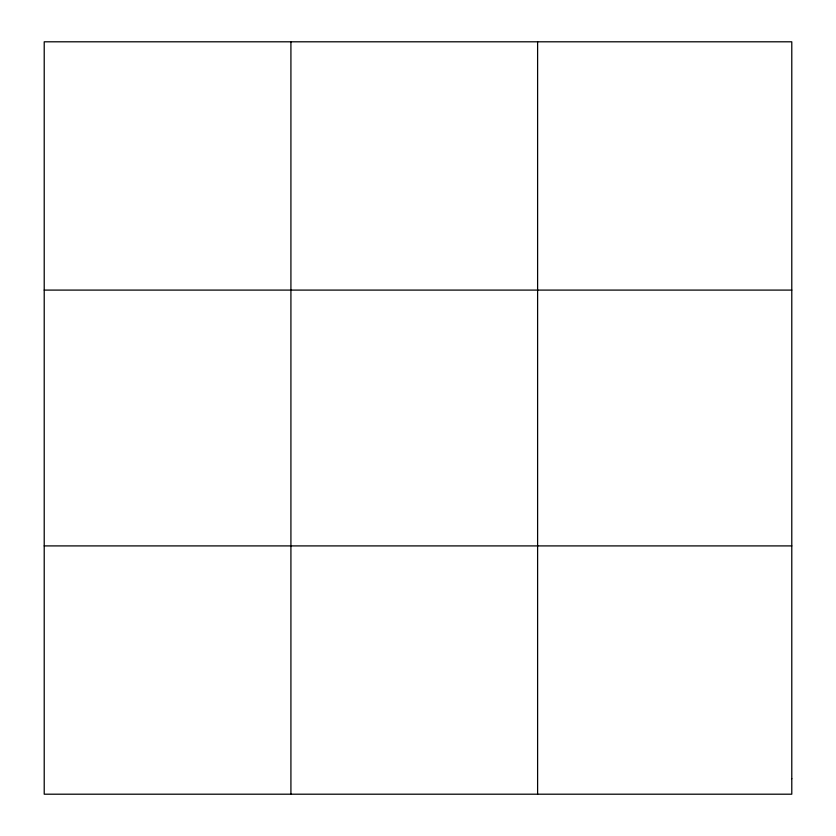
<?xml version="1.0" encoding="UTF-8"?>
<svg xmlns="http://www.w3.org/2000/svg" width="836" height="836" viewBox="0 0 836 836"><rect width="100%" height="100%" fill="white"/><g stroke="black" fill="none" stroke-linecap="round" stroke-linejoin="round"><path stroke-width="1.25" d="M290.918 41.8L290.918 794.2M537.611 41.8L537.611 794.2M44.214 290.092L791.786 290.092M44.214 545.908L791.786 545.908M791.786 778.682L791.786 794.2L44.214 794.2L44.214 41.8L791.786 41.8L791.786 778.682"/></g></svg>
